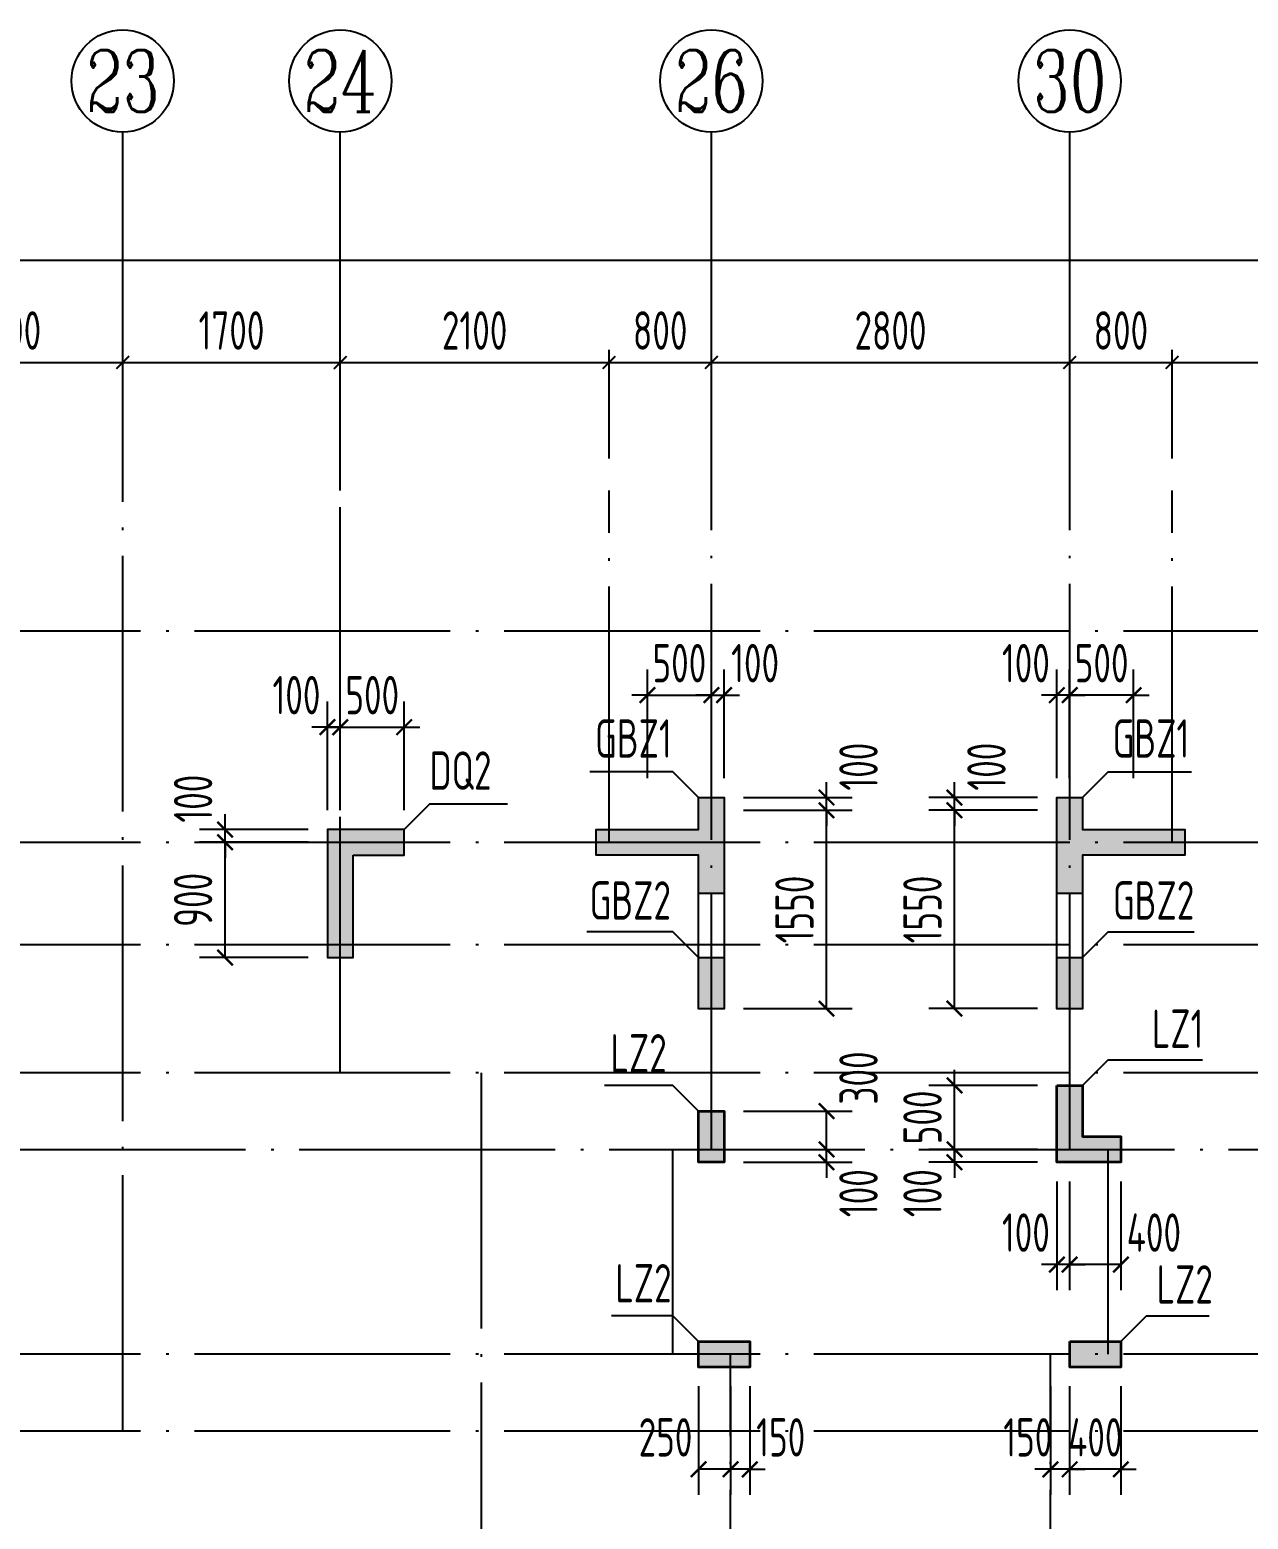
# Model space of a CAD drawing. Extents: x -461650 to 361314, y 245336 to 769729.
# Drawn here: x -93796 to -84275, y 439188 to 450827 of the extents above; entities that cross this region are included whole.
import ezdxf
from ezdxf.enums import TextEntityAlignment as Align

# ---------------------------------------------------------------- set-up
doc = ezdxf.new("R2010")
doc.units = 0
doc.header["$LTSCALE"] = 1000
doc.linetypes.add('DOTE', pattern=[2.42, 2, -0.2, 0.02, -0.2])
doc.layers.get('0').update_dxf_attribs({"linetype": 'CONTINUOUS'})
doc.layers.get('DEFPOINTS').update_dxf_attribs({"linetype": 'CONTINUOUS'})
for name, color, linetype in [('A-AXIS', 1, 'CONTINUOUS'), ('A-DOTE', 10, 'DOTE'), ('AXIS_NUM', 7, 'CONTINUOUS'), ('S-Q墙实线', 6, 'CONTINUOUS'), ('S-Q墙标注', 3, 'CONTINUOUS'), ('S-X详图填充', 252, 'CONTINUOUS'), ('S-X详图实线', 4, 'CONTINUOUS'), ('S-Y一般标注', 3, 'CONTINUOUS'), ('S-Z柱实线', 6, 'CONTINUOUS'), ('S-Z柱编号', 6, 'CONTINUOUS')]:
    doc.layers.add(name, color=color, linetype=linetype)
doc.styles.add('TSSD_Axis', font='complex.shx', dxfattribs={"width": 0.7, "bigfont": 'hztxt.shx'})
doc.styles.add('TSSD_DIMENSION', font='Tssdeng.shx', dxfattribs={"width": 0.7, "bigfont": 'tssdchn.shx'})
doc.styles.add('TSSD_REIN', font='tssdeng.shx', dxfattribs={"width": 0.7, "height": 300, "bigfont": 'tssdchn.shx'})
doc.styles.add('结构文字', font='zstxt.shx', dxfattribs={"width": 0.7, "bigfont": 'zshz.shx'})
doc.dimstyles.new('STRUCK', dxfattribs={"dimtxt": 400, "dimasz": 121, "dimexe": 200, "dimexo": 150, "dimgap": 115, "dimtad": 1, "dimdec": 0, "dimdsep": 46, "dimtxsty": '结构文字', "dimblk": 'ARCHTICK', "dimcen": 400, "dimclrd": 3, "dimclre": 3, "dimclrt": 7, "dimadec": 0, "dimazin": 0, "dimtfac": 1, "dimtdec": 0, "dimtix": 1, "dimtmove": 2, "dimatfit": 3, "dimldrblk": '_DIMX', "dimfxl": 0, "dimtolj": 1, "dimtzin": 0, "dimarcsym": 0})
doc.dimstyles.new('TSSD_100_100', dxfattribs={"dimtxt": 300, "dimasz": 100, "dimexe": 100, "dimexo": 250, "dimgap": 100, "dimtad": 1, "dimdec": 0, "dimzin": 0, "dimdsep": 46, "dimtxsty": 'TSSD_DIMENSION', "dimblk": 'ARCHTICK', "dimcen": 0, "dimdle": 100, "dimclrt": 7, "dimadec": 0, "dimazin": 0, "dimtfac": 1, "dimtdec": 0, "dimtix": 1, "dimtmove": 2, "dimatfit": 3, "dimldrblk": 'ARCHTICK', "dimfxl": 0, "dimtolj": 1, "dimtzin": 0, "dimarcsym": 0})

# ---------------------------------------------------------------- blocks, each defined once
blk = doc.blocks.new('ts_axno')
at = {"color": 0, "linetype": 'ByBlock', "lineweight": -2}
blk.add_circle((0, 0), 0.5, dxfattribs=at)
at = {"color": 0, "linetype": 'ByBlock', "lineweight": -2, "style": 'TSSD_Axis', "width": 0.7}
blk.add_attdef('A', text='', height=0.6, dxfattribs=at).set_placement((0, 0), align=Align.MIDDLE_CENTER)
blk = doc.blocks.new('_ArchTick')
at = {"color": 0, "linetype": 'ByBlock', "const_width": 0.15}
blk.add_lwpolyline([(-0.5, -0.5), (0.5, 0.5)], dxfattribs=at)
blk = doc.blocks.new('*D302')
at = {"layer": 'DEFPOINTS', "color": 0}
for p in [(36100, 19250), (34300, 18250), (36100, 18250)]:
    blk.add_point(p, dxfattribs=at)
at = {"layer": 'S-Y一般标注', "color": 0, "lineweight": -2}
for p, q in [((34300, 18500), (34300, 19350)), ((36100, 18500), (36100, 19350)), ((34200, 19250), (36200, 19250))]:
    blk.add_line(p, q, dxfattribs=at)
at = {"layer": 'S-Y一般标注', "color": 0, "lineweight": -2, "xscale": 100, "yscale": 100, "zscale": 100, "rotation": 180}
blk.add_blockref('_ArchTick', (34300, 19250), dxfattribs=at)
at = {"layer": 'S-Y一般标注', "color": 0, "lineweight": -2, "xscale": 100, "yscale": 100, "zscale": 100}
blk.add_blockref('_ArchTick', (36100, 19250), dxfattribs=at)
at = {"layer": 'S-Y一般标注', "color": 7, "insert": (35200, 19500), "char_height": 300, "attachment_point": 5, "style": 'TSSD_DIMENSION'}
blk.add_mtext('\\A1;1800', dxfattribs=at)
blk = doc.blocks.new('*D303')
at = {"layer": 'DEFPOINTS', "color": 0}
for p in [(37800, 19250), (36100, 18250), (37800, 18250)]:
    blk.add_point(p, dxfattribs=at)
at = {"layer": 'S-Y一般标注', "color": 0, "lineweight": -2}
for p, q in [((36100, 18500), (36100, 19350)), ((37800, 18500), (37800, 19350)), ((36000, 19250), (37900, 19250))]:
    blk.add_line(p, q, dxfattribs=at)
at = {"layer": 'S-Y一般标注', "color": 0, "lineweight": -2, "xscale": 100, "yscale": 100, "zscale": 100, "rotation": 180}
blk.add_blockref('_ArchTick', (36100, 19250), dxfattribs=at)
at = {"layer": 'S-Y一般标注', "color": 0, "lineweight": -2, "xscale": 100, "yscale": 100, "zscale": 100}
blk.add_blockref('_ArchTick', (37800, 19250), dxfattribs=at)
at = {"layer": 'S-Y一般标注', "color": 7, "insert": (36950, 19500), "char_height": 300, "attachment_point": 5, "style": 'TSSD_DIMENSION'}
blk.add_mtext('\\A1;1700', dxfattribs=at)
blk = doc.blocks.new('*D304')
at = {"layer": 'DEFPOINTS', "color": 0}
for p in [(40700, 19250), (39900, 18250), (40700, 18250)]:
    blk.add_point(p, dxfattribs=at)
at = {"layer": 'S-Y一般标注', "color": 0, "lineweight": -2}
for p, q in [((39900, 18500), (39900, 19350)), ((40700, 18500), (40700, 19350)), ((39800, 19250), (40800, 19250))]:
    blk.add_line(p, q, dxfattribs=at)
at = {"layer": 'S-Y一般标注', "color": 0, "lineweight": -2, "xscale": 100, "yscale": 100, "zscale": 100, "rotation": 180}
blk.add_blockref('_ArchTick', (39900, 19250), dxfattribs=at)
at = {"layer": 'S-Y一般标注', "color": 0, "lineweight": -2, "xscale": 100, "yscale": 100, "zscale": 100}
blk.add_blockref('_ArchTick', (40700, 19250), dxfattribs=at)
at = {"layer": 'S-Y一般标注', "color": 7, "insert": (40300, 19500), "char_height": 300, "attachment_point": 5, "style": 'TSSD_DIMENSION'}
blk.add_mtext('\\A1;800', dxfattribs=at)
blk = doc.blocks.new('*D305')
at = {"layer": 'DEFPOINTS', "color": 0}
for p in [(43500, 19250), (40700, 18250), (43500, 18250)]:
    blk.add_point(p, dxfattribs=at)
at = {"layer": 'S-Y一般标注', "color": 0, "lineweight": -2}
for p, q in [((40700, 18500), (40700, 19350)), ((43500, 18500), (43500, 19350)), ((40600, 19250), (43600, 19250))]:
    blk.add_line(p, q, dxfattribs=at)
at = {"layer": 'S-Y一般标注', "color": 0, "lineweight": -2, "xscale": 100, "yscale": 100, "zscale": 100, "rotation": 180}
blk.add_blockref('_ArchTick', (40700, 19250), dxfattribs=at)
at = {"layer": 'S-Y一般标注', "color": 0, "lineweight": -2, "xscale": 100, "yscale": 100, "zscale": 100}
blk.add_blockref('_ArchTick', (43500, 19250), dxfattribs=at)
at = {"layer": 'S-Y一般标注', "color": 7, "insert": (42100, 19500), "char_height": 300, "attachment_point": 5, "style": 'TSSD_DIMENSION'}
blk.add_mtext('\\A1;2800', dxfattribs=at)
blk = doc.blocks.new('*D306')
at = {"layer": 'DEFPOINTS', "color": 0}
for p in [(46400, 19250), (44300, 18250), (46400, 18250)]:
    blk.add_point(p, dxfattribs=at)
at = {"layer": 'S-Y一般标注', "color": 0, "lineweight": -2}
for p, q in [((44300, 18500), (44300, 19350)), ((46400, 18500), (46400, 19350)), ((44200, 19250), (46500, 19250))]:
    blk.add_line(p, q, dxfattribs=at)
at = {"layer": 'S-Y一般标注', "color": 0, "lineweight": -2, "xscale": 100, "yscale": 100, "zscale": 100, "rotation": 180}
blk.add_blockref('_ArchTick', (44300, 19250), dxfattribs=at)
at = {"layer": 'S-Y一般标注', "color": 0, "lineweight": -2, "xscale": 100, "yscale": 100, "zscale": 100}
blk.add_blockref('_ArchTick', (46400, 19250), dxfattribs=at)
at = {"layer": 'S-Y一般标注', "color": 7, "insert": (45742, 19500), "char_height": 300, "attachment_point": 5, "style": 'TSSD_DIMENSION'}
blk.add_mtext('\\A1;2100', dxfattribs=at)
blk = doc.blocks.new('*D311')
at = {"layer": 'DEFPOINTS', "color": 0}
for p in [(54600, 20050), (4600, 18250), (54600, 18250)]:
    blk.add_point(p, dxfattribs=at)
at = {"layer": 'S-Y一般标注', "color": 0, "lineweight": -2}
for p, q in [((4600, 18500), (4600, 20150)), ((54600, 18500), (54600, 20150)), ((4500, 20050), (54700, 20050))]:
    blk.add_line(p, q, dxfattribs=at)
at = {"layer": 'S-Y一般标注', "color": 0, "lineweight": -2, "xscale": 100, "yscale": 100, "zscale": 100, "rotation": 180}
blk.add_blockref('_ArchTick', (4600, 20050), dxfattribs=at)
at = {"layer": 'S-Y一般标注', "color": 0, "lineweight": -2, "xscale": 100, "yscale": 100, "zscale": 100}
blk.add_blockref('_ArchTick', (54600, 20050), dxfattribs=at)
at = {"layer": 'S-Y一般标注', "color": 7, "insert": (29600, 20300), "char_height": 300, "attachment_point": 5, "style": 'TSSD_DIMENSION'}
blk.add_mtext('\\A1;50000', dxfattribs=at)
blk = doc.blocks.new('*D324')
at = {"layer": 'DEFPOINTS', "color": 0}
for p in [(39900, 19250), (37800, 18250), (39900, 18250)]:
    blk.add_point(p, dxfattribs=at)
at = {"layer": 'S-Y一般标注', "color": 0, "lineweight": -2}
for p, q in [((37800, 18500), (37800, 19350)), ((39900, 18500), (39900, 19350)), ((37700, 19250), (40000, 19250))]:
    blk.add_line(p, q, dxfattribs=at)
at = {"layer": 'S-Y一般标注', "color": 0, "lineweight": -2, "xscale": 100, "yscale": 100, "zscale": 100, "rotation": 180}
blk.add_blockref('_ArchTick', (37800, 19250), dxfattribs=at)
at = {"layer": 'S-Y一般标注', "color": 0, "lineweight": -2, "xscale": 100, "yscale": 100, "zscale": 100}
blk.add_blockref('_ArchTick', (39900, 19250), dxfattribs=at)
at = {"layer": 'S-Y一般标注', "color": 7, "insert": (38850, 19500), "char_height": 300, "attachment_point": 5, "style": 'TSSD_DIMENSION'}
blk.add_mtext('\\A1;2100', dxfattribs=at)
blk = doc.blocks.new('*D325')
at = {"layer": 'DEFPOINTS', "color": 0}
for p in [(44300, 19250), (43500, 18250), (44300, 18250)]:
    blk.add_point(p, dxfattribs=at)
at = {"layer": 'S-Y一般标注', "color": 0, "lineweight": -2}
for p, q in [((43500, 18500), (43500, 19350)), ((44300, 18500), (44300, 19350)), ((43400, 19250), (44400, 19250))]:
    blk.add_line(p, q, dxfattribs=at)
at = {"layer": 'S-Y一般标注', "color": 0, "lineweight": -2, "xscale": 100, "yscale": 100, "zscale": 100, "rotation": 180}
blk.add_blockref('_ArchTick', (43500, 19250), dxfattribs=at)
at = {"layer": 'S-Y一般标注', "color": 0, "lineweight": -2, "xscale": 100, "yscale": 100, "zscale": 100}
blk.add_blockref('_ArchTick', (44300, 19250), dxfattribs=at)
at = {"layer": 'S-Y一般标注', "color": 7, "insert": (43900, 19500), "char_height": 300, "attachment_point": 5, "style": 'TSSD_DIMENSION'}
blk.add_mtext('\\A1;800', dxfattribs=at)
blk = doc.blocks.new('*D3101')
at = {"layer": 'DEFPOINTS', "color": 0}
for p in [(-86570, 442078), (-85770, 442078), (-85770, 441978)]:
    blk.add_point(p, dxfattribs=at)
at = {"layer": 'S-Q墙标注', "color": 3, "lineweight": -2}
for p, q in [((-86570, 442078), (-86570, 442199)), ((-85920, 442078), (-86770, 442078)), ((-86570, 441978), (-86570, 442078)), ((-85920, 441978), (-86770, 441978)), ((-86570, 441978), (-86570, 441857))]:
    blk.add_line(p, q, dxfattribs=at)
at = {"layer": 'S-Q墙标注', "color": 3, "lineweight": -2, "xscale": 121, "yscale": 121, "zscale": 121}
for p, rotation in [((-86570, 442078), 270), ((-86570, 441978), 90)]:
    blk.add_blockref('_ArchTick', p, dxfattribs=dict(at, rotation=rotation))
at = {"layer": 'S-Q墙标注', "color": 7, "insert": (-86820, 441736), "char_height": 300, "attachment_point": 5, "rotation": 90, "style": 'TSSD_REIN'}
blk.add_mtext('\\A1;100', dxfattribs=at)
blk = doc.blocks.new('_DIMX')
blk.add_line((-150, 0), (150, 0))
at = {"const_width": 50}
blk.add_lwpolyline([(-70, -70), (70, 70)], dxfattribs=at)
blk = doc.blocks.new('*D3102')
at = {"layer": 'DEFPOINTS', "color": 0}
for p in [(-86570, 442578), (-85770, 442578), (-85770, 442078)]:
    blk.add_point(p, dxfattribs=at)
at = {"layer": 'S-Q墙标注', "color": 3, "lineweight": -2}
for p, q in [((-86570, 442578), (-86570, 442699)), ((-85920, 442578), (-86770, 442578)), ((-86570, 442078), (-86570, 442578)), ((-85920, 442078), (-86770, 442078)), ((-86570, 442078), (-86570, 441957))]:
    blk.add_line(p, q, dxfattribs=at)
at = {"layer": 'S-Q墙标注', "color": 3, "lineweight": -2, "xscale": 121, "yscale": 121, "zscale": 121}
for p, rotation in [((-86570, 442578), 270), ((-86570, 442078), 90)]:
    blk.add_blockref('_ArchTick', p, dxfattribs=dict(at, rotation=rotation))
at = {"layer": 'S-Q墙标注', "color": 7, "insert": (-86820, 442328), "char_height": 300, "attachment_point": 5, "rotation": 90, "style": 'TSSD_REIN'}
blk.add_mtext('\\A1;500', dxfattribs=at)
blk = doc.blocks.new('*D3103')
at = {"layer": 'DEFPOINTS', "color": 0}
for p in [(-85670, 441978), (-85270, 441978), (-85670, 441178)]:
    blk.add_point(p, dxfattribs=at)
at = {"layer": 'S-Q墙标注', "color": 3, "lineweight": -2}
for p, q in [((-85670, 441828), (-85670, 440978)), ((-85270, 441828), (-85270, 440978)), ((-85270, 441178), (-85670, 441178))]:
    blk.add_line(p, q, dxfattribs=at)
at = {"layer": 'S-Q墙标注', "color": 3, "lineweight": -2, "xscale": 121, "yscale": 121, "zscale": 121, "rotation": 180}
blk.add_blockref('_ArchTick', (-85670, 441178), dxfattribs=at)
at = {"layer": 'S-Q墙标注', "color": 3, "lineweight": -2, "xscale": 121, "yscale": 121, "zscale": 121}
blk.add_blockref('_ArchTick', (-85270, 441178), dxfattribs=at)
at = {"layer": 'S-Q墙标注', "color": 7, "insert": (-85012, 441428), "char_height": 300, "attachment_point": 5, "style": 'TSSD_REIN'}
blk.add_mtext('\\A1;400', dxfattribs=at)
blk = doc.blocks.new('*D3104')
at = {"layer": 'DEFPOINTS', "color": 0}
for p in [(-85770, 441978), (-85670, 441978), (-85770, 441178)]:
    blk.add_point(p, dxfattribs=at)
at = {"layer": 'S-Q墙标注', "color": 3, "lineweight": -2}
for p, q in [((-85770, 441828), (-85770, 440978)), ((-85670, 441828), (-85670, 440978)), ((-85770, 441178), (-85891, 441178)), ((-85670, 441178), (-85770, 441178)), ((-85670, 441178), (-85549, 441178))]:
    blk.add_line(p, q, dxfattribs=at)
at = {"layer": 'S-Q墙标注', "color": 3, "lineweight": -2, "xscale": 121, "yscale": 121, "zscale": 121}
blk.add_blockref('_ArchTick', (-85770, 441178), dxfattribs=at)
at = {"layer": 'S-Q墙标注', "color": 3, "lineweight": -2, "xscale": 121, "yscale": 121, "zscale": 121, "rotation": 180}
blk.add_blockref('_ArchTick', (-85670, 441178), dxfattribs=at)
at = {"layer": 'S-Q墙标注', "color": 7, "insert": (-86012, 441428), "char_height": 300, "attachment_point": 5, "style": 'TSSD_REIN'}
blk.add_mtext('\\A1;100', dxfattribs=at)
blk = doc.blocks.new('*D3105')
at = {"layer": 'DEFPOINTS', "color": 0}
for p in [(-86570, 444728), (-85770, 444728), (-85770, 443178)]:
    blk.add_point(p, dxfattribs=at)
at = {"layer": 'S-Q墙标注', "color": 3, "lineweight": -2}
for p, q in [((-85920, 444728), (-86770, 444728)), ((-86570, 443178), (-86570, 444728)), ((-85920, 443178), (-86770, 443178))]:
    blk.add_line(p, q, dxfattribs=at)
at = {"layer": 'S-Q墙标注', "color": 3, "lineweight": -2, "xscale": 121, "yscale": 121, "zscale": 121}
for p, rotation in [((-86570, 444728), 90), ((-86570, 443178), 270)]:
    blk.add_blockref('_ArchTick', p, dxfattribs=dict(at, rotation=rotation))
at = {"layer": 'S-Q墙标注', "color": 7, "insert": (-86820, 443953), "char_height": 300, "attachment_point": 5, "rotation": 90, "style": 'TSSD_REIN'}
blk.add_mtext('\\A1;1550', dxfattribs=at)
blk = doc.blocks.new('*D3106')
at = {"layer": 'DEFPOINTS', "color": 0}
for p in [(-86570, 444828), (-85770, 444828), (-85770, 444728)]:
    blk.add_point(p, dxfattribs=at)
at = {"layer": 'S-Q墙标注', "color": 3, "lineweight": -2}
for p, q in [((-86570, 444828), (-86570, 444949)), ((-85920, 444828), (-86770, 444828)), ((-86570, 444728), (-86570, 444828)), ((-85920, 444728), (-86770, 444728)), ((-86570, 444728), (-86570, 444607))]:
    blk.add_line(p, q, dxfattribs=at)
at = {"layer": 'S-Q墙标注', "color": 3, "lineweight": -2, "xscale": 121, "yscale": 121, "zscale": 121}
for p, rotation in [((-86570, 444828), 270), ((-86570, 444728), 90)]:
    blk.add_blockref('_ArchTick', p, dxfattribs=dict(at, rotation=rotation))
at = {"layer": 'S-Q墙标注', "color": 7, "insert": (-86320, 445069), "char_height": 300, "attachment_point": 5, "rotation": 90, "style": 'TSSD_REIN'}
blk.add_mtext('\\A1;100', dxfattribs=at)
blk = doc.blocks.new('*D3107')
at = {"layer": 'DEFPOINTS', "color": 0}
for p in [(-85670, 445628), (-85670, 444828), (-85170, 444828)]:
    blk.add_point(p, dxfattribs=at)
at = {"layer": 'S-Q墙标注', "color": 3, "lineweight": -2}
for p, q in [((-85670, 444978), (-85670, 445828)), ((-85170, 444978), (-85170, 445828)), ((-85670, 445628), (-85791, 445628)), ((-85170, 445628), (-85670, 445628)), ((-85170, 445628), (-85049, 445628))]:
    blk.add_line(p, q, dxfattribs=at)
at = {"layer": 'S-Q墙标注', "color": 3, "lineweight": -2, "xscale": 121, "yscale": 121, "zscale": 121}
blk.add_blockref('_ArchTick', (-85670, 445628), dxfattribs=at)
at = {"layer": 'S-Q墙标注', "color": 3, "lineweight": -2, "xscale": 121, "yscale": 121, "zscale": 121, "rotation": 180}
blk.add_blockref('_ArchTick', (-85170, 445628), dxfattribs=at)
at = {"layer": 'S-Q墙标注', "color": 7, "insert": (-85420, 445878), "char_height": 300, "attachment_point": 5, "style": 'TSSD_REIN'}
blk.add_mtext('\\A1;500', dxfattribs=at)
blk = doc.blocks.new('*D3108')
at = {"layer": 'DEFPOINTS', "color": 0}
for p in [(-85770, 445628), (-85770, 444828), (-85670, 444828)]:
    blk.add_point(p, dxfattribs=at)
at = {"layer": 'S-Q墙标注', "color": 3, "lineweight": -2}
for p, q in [((-85770, 444978), (-85770, 445828)), ((-85670, 444978), (-85670, 445828)), ((-85770, 445628), (-85891, 445628)), ((-85670, 445628), (-85770, 445628)), ((-85670, 445628), (-85549, 445628))]:
    blk.add_line(p, q, dxfattribs=at)
at = {"layer": 'S-Q墙标注', "color": 3, "lineweight": -2, "xscale": 121, "yscale": 121, "zscale": 121}
blk.add_blockref('_ArchTick', (-85770, 445628), dxfattribs=at)
at = {"layer": 'S-Q墙标注', "color": 3, "lineweight": -2, "xscale": 121, "yscale": 121, "zscale": 121, "rotation": 180}
blk.add_blockref('_ArchTick', (-85670, 445628), dxfattribs=at)
at = {"layer": 'S-Q墙标注', "color": 7, "insert": (-86012, 445878), "char_height": 300, "attachment_point": 5, "style": 'TSSD_REIN'}
blk.add_mtext('\\A1;100', dxfattribs=at)
blk = doc.blocks.new('*D3114')
at = {"layer": 'DEFPOINTS', "color": 0}
for p in [(-88370, 442078), (-87570, 442078), (-88370, 441978)]:
    blk.add_point(p, dxfattribs=at)
at = {"layer": 'S-Q墙标注', "color": 3, "lineweight": -2}
for p, q in [((-87570, 442078), (-87570, 442199)), ((-88220, 442078), (-87370, 442078)), ((-87570, 441978), (-87570, 442078)), ((-88220, 441978), (-87370, 441978)), ((-87570, 441978), (-87570, 441857))]:
    blk.add_line(p, q, dxfattribs=at)
at = {"layer": 'S-Q墙标注', "color": 3, "lineweight": -2, "xscale": 121, "yscale": 121, "zscale": 121}
for p, rotation in [((-87570, 442078), 270), ((-87570, 441978), 90)]:
    blk.add_blockref('_ArchTick', p, dxfattribs=dict(at, rotation=rotation))
at = {"layer": 'S-Q墙标注', "color": 7, "insert": (-87320, 441736), "char_height": 300, "attachment_point": 5, "rotation": 90, "style": 'TSSD_REIN'}
blk.add_mtext('\\A1;100', dxfattribs=at)
blk = doc.blocks.new('*D3115')
at = {"layer": 'DEFPOINTS', "color": 0}
for p in [(-88370, 442378), (-87570, 442378), (-88370, 442078)]:
    blk.add_point(p, dxfattribs=at)
at = {"layer": 'S-Q墙标注', "color": 3, "lineweight": -2}
for p, q in [((-88220, 442378), (-87370, 442378)), ((-87570, 442078), (-87570, 442378)), ((-88220, 442078), (-87370, 442078))]:
    blk.add_line(p, q, dxfattribs=at)
at = {"layer": 'S-Q墙标注', "color": 3, "lineweight": -2, "xscale": 121, "yscale": 121, "zscale": 121}
for p, rotation in [((-87570, 442378), 90), ((-87570, 442078), 270)]:
    blk.add_blockref('_ArchTick', p, dxfattribs=dict(at, rotation=rotation))
at = {"layer": 'S-Q墙标注', "color": 7, "insert": (-87320, 442636), "char_height": 300, "attachment_point": 5, "rotation": 90, "style": 'TSSD_REIN'}
blk.add_mtext('\\A1;300', dxfattribs=at)
blk = doc.blocks.new('*D3116')
at = {"layer": 'DEFPOINTS', "color": 0}
for p in [(-88370, 444728), (-87570, 444728), (-88370, 443178)]:
    blk.add_point(p, dxfattribs=at)
at = {"layer": 'S-Q墙标注', "color": 3, "lineweight": -2}
for p, q in [((-88220, 444728), (-87370, 444728)), ((-87570, 443178), (-87570, 444728)), ((-88220, 443178), (-87370, 443178))]:
    blk.add_line(p, q, dxfattribs=at)
at = {"layer": 'S-Q墙标注', "color": 3, "lineweight": -2, "xscale": 121, "yscale": 121, "zscale": 121}
for p, rotation in [((-87570, 444728), 90), ((-87570, 443178), 270)]:
    blk.add_blockref('_ArchTick', p, dxfattribs=dict(at, rotation=rotation))
at = {"layer": 'S-Q墙标注', "color": 7, "insert": (-87820, 443953), "char_height": 300, "attachment_point": 5, "rotation": 90, "style": 'TSSD_REIN'}
blk.add_mtext('\\A1;1550', dxfattribs=at)
blk = doc.blocks.new('*D3117')
at = {"layer": 'DEFPOINTS', "color": 0}
for p in [(-88370, 444828), (-87570, 444828), (-88370, 444728)]:
    blk.add_point(p, dxfattribs=at)
at = {"layer": 'S-Q墙标注', "color": 3, "lineweight": -2}
for p, q in [((-87570, 444828), (-87570, 444949)), ((-88220, 444828), (-87370, 444828)), ((-87570, 444728), (-87570, 444828)), ((-88220, 444728), (-87370, 444728)), ((-87570, 444728), (-87570, 444607))]:
    blk.add_line(p, q, dxfattribs=at)
at = {"layer": 'S-Q墙标注', "color": 3, "lineweight": -2, "xscale": 121, "yscale": 121, "zscale": 121}
for p, rotation in [((-87570, 444828), 270), ((-87570, 444728), 90)]:
    blk.add_blockref('_ArchTick', p, dxfattribs=dict(at, rotation=rotation))
at = {"layer": 'S-Q墙标注', "color": 7, "insert": (-87320, 445069), "char_height": 300, "attachment_point": 5, "rotation": 90, "style": 'TSSD_REIN'}
blk.add_mtext('\\A1;100', dxfattribs=at)
blk = doc.blocks.new('*D3118')
at = {"layer": 'DEFPOINTS', "color": 0}
for p in [(-88470, 445628), (-88970, 444828), (-88470, 444828)]:
    blk.add_point(p, dxfattribs=at)
at = {"layer": 'S-Q墙标注', "color": 3, "lineweight": -2}
for p, q in [((-88970, 444978), (-88970, 445828)), ((-88470, 444978), (-88470, 445828)), ((-88970, 445628), (-89091, 445628)), ((-88970, 445628), (-88470, 445628)), ((-88470, 445628), (-88349, 445628))]:
    blk.add_line(p, q, dxfattribs=at)
at = {"layer": 'S-Q墙标注', "color": 3, "lineweight": -2, "xscale": 121, "yscale": 121, "zscale": 121}
blk.add_blockref('_ArchTick', (-88970, 445628), dxfattribs=at)
at = {"layer": 'S-Q墙标注', "color": 3, "lineweight": -2, "xscale": 121, "yscale": 121, "zscale": 121, "rotation": 180}
blk.add_blockref('_ArchTick', (-88470, 445628), dxfattribs=at)
at = {"layer": 'S-Q墙标注', "color": 7, "insert": (-88720, 445878), "char_height": 300, "attachment_point": 5, "style": 'TSSD_REIN'}
blk.add_mtext('\\A1;500', dxfattribs=at)
blk = doc.blocks.new('*D3119')
at = {"layer": 'DEFPOINTS', "color": 0}
for p in [(-88370, 445628), (-88470, 444828), (-88370, 444828)]:
    blk.add_point(p, dxfattribs=at)
at = {"layer": 'S-Q墙标注', "color": 3, "lineweight": -2}
for p, q in [((-88470, 444978), (-88470, 445828)), ((-88370, 444978), (-88370, 445828)), ((-88470, 445628), (-88591, 445628)), ((-88470, 445628), (-88370, 445628)), ((-88370, 445628), (-88249, 445628))]:
    blk.add_line(p, q, dxfattribs=at)
at = {"layer": 'S-Q墙标注', "color": 3, "lineweight": -2, "xscale": 121, "yscale": 121, "zscale": 121}
blk.add_blockref('_ArchTick', (-88470, 445628), dxfattribs=at)
at = {"layer": 'S-Q墙标注', "color": 3, "lineweight": -2, "xscale": 121, "yscale": 121, "zscale": 121, "rotation": 180}
blk.add_blockref('_ArchTick', (-88370, 445628), dxfattribs=at)
at = {"layer": 'S-Q墙标注', "color": 7, "insert": (-88128, 445878), "char_height": 300, "attachment_point": 5, "style": 'TSSD_REIN'}
blk.add_mtext('\\A1;100', dxfattribs=at)
blk = doc.blocks.new('*D3122')
at = {"layer": 'DEFPOINTS', "color": 0}
for p in [(-85670, 440378), (-85270, 440378), (-85670, 439578)]:
    blk.add_point(p, dxfattribs=at)
at = {"layer": 'S-Q墙标注', "color": 3, "lineweight": -2}
for p, q in [((-85670, 440228), (-85670, 439378)), ((-85270, 440228), (-85270, 439378)), ((-85670, 439578), (-85791, 439578)), ((-85270, 439578), (-85670, 439578)), ((-85270, 439578), (-85149, 439578))]:
    blk.add_line(p, q, dxfattribs=at)
at = {"layer": 'S-Q墙标注', "color": 3, "lineweight": -2, "xscale": 121, "yscale": 121, "zscale": 121}
blk.add_blockref('_ArchTick', (-85670, 439578), dxfattribs=at)
at = {"layer": 'S-Q墙标注', "color": 3, "lineweight": -2, "xscale": 121, "yscale": 121, "zscale": 121, "rotation": 180}
blk.add_blockref('_ArchTick', (-85270, 439578), dxfattribs=at)
at = {"layer": 'S-Q墙标注', "color": 7, "insert": (-85470, 439828), "char_height": 300, "attachment_point": 5, "style": 'TSSD_REIN'}
blk.add_mtext('\\A1;400', dxfattribs=at)
blk = doc.blocks.new('*D3123')
at = {"layer": 'DEFPOINTS', "color": 0}
for p in [(-85820, 440378), (-85670, 440378), (-85820, 439578)]:
    blk.add_point(p, dxfattribs=at)
at = {"layer": 'S-Q墙标注', "color": 3, "lineweight": -2}
for p, q in [((-85820, 440228), (-85820, 439378)), ((-85670, 440228), (-85670, 439378)), ((-85820, 439578), (-85941, 439578)), ((-85670, 439578), (-85820, 439578)), ((-85670, 439578), (-85549, 439578))]:
    blk.add_line(p, q, dxfattribs=at)
at = {"layer": 'S-Q墙标注', "color": 3, "lineweight": -2, "xscale": 121, "yscale": 121, "zscale": 121}
blk.add_blockref('_ArchTick', (-85820, 439578), dxfattribs=at)
at = {"layer": 'S-Q墙标注', "color": 3, "lineweight": -2, "xscale": 121, "yscale": 121, "zscale": 121, "rotation": 180}
blk.add_blockref('_ArchTick', (-85670, 439578), dxfattribs=at)
at = {"layer": 'S-Q墙标注', "color": 7, "insert": (-85997, 439828), "char_height": 300, "attachment_point": 5, "style": 'TSSD_REIN'}
blk.add_mtext('\\A1;150', dxfattribs=at)
blk = doc.blocks.new('*D3124')
at = {"layer": 'DEFPOINTS', "color": 0}
for p in [(-88320, 440378), (-88170, 440378), (-88320, 439578)]:
    blk.add_point(p, dxfattribs=at)
at = {"layer": 'S-Q墙标注', "color": 3, "lineweight": -2}
for p, q in [((-88320, 440228), (-88320, 439378)), ((-88170, 440228), (-88170, 439378)), ((-88320, 439578), (-88441, 439578)), ((-88170, 439578), (-88320, 439578)), ((-88170, 439578), (-88049, 439578))]:
    blk.add_line(p, q, dxfattribs=at)
at = {"layer": 'S-Q墙标注', "color": 3, "lineweight": -2, "xscale": 121, "yscale": 121, "zscale": 121}
blk.add_blockref('_ArchTick', (-88320, 439578), dxfattribs=at)
at = {"layer": 'S-Q墙标注', "color": 3, "lineweight": -2, "xscale": 121, "yscale": 121, "zscale": 121, "rotation": 180}
blk.add_blockref('_ArchTick', (-88170, 439578), dxfattribs=at)
at = {"layer": 'S-Q墙标注', "color": 7, "insert": (-87928, 439828), "char_height": 300, "attachment_point": 5, "style": 'TSSD_REIN'}
blk.add_mtext('\\A1;150', dxfattribs=at)
blk = doc.blocks.new('*D3125')
at = {"layer": 'DEFPOINTS', "color": 0}
for p in [(-88570, 440378), (-88320, 440378), (-88570, 439578)]:
    blk.add_point(p, dxfattribs=at)
at = {"layer": 'S-Q墙标注', "color": 3, "lineweight": -2}
for p, q in [((-88570, 440228), (-88570, 439378)), ((-88320, 440228), (-88320, 439378)), ((-88320, 439578), (-88570, 439578))]:
    blk.add_line(p, q, dxfattribs=at)
at = {"layer": 'S-Q墙标注', "color": 3, "lineweight": -2, "xscale": 121, "yscale": 121, "zscale": 121, "rotation": 180}
blk.add_blockref('_ArchTick', (-88570, 439578), dxfattribs=at)
at = {"layer": 'S-Q墙标注', "color": 3, "lineweight": -2, "xscale": 121, "yscale": 121, "zscale": 121}
blk.add_blockref('_ArchTick', (-88320, 439578), dxfattribs=at)
at = {"layer": 'S-Q墙标注', "color": 7, "insert": (-88828, 439828), "char_height": 300, "attachment_point": 5, "style": 'TSSD_REIN'}
blk.add_mtext('\\A1;250', dxfattribs=at)
blk = doc.blocks.new('*D3138')
at = {"layer": 'DEFPOINTS', "color": 0}
for p in [(-92270, 444478), (-91470, 444478), (-91470, 443578)]:
    blk.add_point(p, dxfattribs=at)
at = {"layer": 'S-Q墙标注', "color": 3, "lineweight": -2}
for p, q in [((-91620, 444478), (-92470, 444478)), ((-92270, 443578), (-92270, 444478)), ((-91620, 443578), (-92470, 443578))]:
    blk.add_line(p, q, dxfattribs=at)
at = {"layer": 'S-Q墙标注', "color": 3, "lineweight": -2, "xscale": 121, "yscale": 121, "zscale": 121}
for p, rotation in [((-92270, 444478), 90), ((-92270, 443578), 270)]:
    blk.add_blockref('_ArchTick', p, dxfattribs=dict(at, rotation=rotation))
at = {"layer": 'S-Q墙标注', "color": 7, "insert": (-92520, 444028), "char_height": 300, "attachment_point": 5, "rotation": 90, "style": 'TSSD_REIN'}
blk.add_mtext('\\A1;900', dxfattribs=at)
blk = doc.blocks.new('*D3139')
at = {"layer": 'DEFPOINTS', "color": 0}
for p in [(-92270, 444578), (-91470, 444578), (-91470, 444478)]:
    blk.add_point(p, dxfattribs=at)
at = {"layer": 'S-Q墙标注', "color": 3, "lineweight": -2}
for p, q in [((-92270, 444578), (-92270, 444699)), ((-91620, 444578), (-92470, 444578)), ((-92270, 444478), (-92270, 444578)), ((-91620, 444478), (-92470, 444478)), ((-92270, 444478), (-92270, 444357))]:
    blk.add_line(p, q, dxfattribs=at)
at = {"layer": 'S-Q墙标注', "color": 3, "lineweight": -2, "xscale": 121, "yscale": 121, "zscale": 121}
for p, rotation in [((-92270, 444578), 270), ((-92270, 444478), 90)]:
    blk.add_blockref('_ArchTick', p, dxfattribs=dict(at, rotation=rotation))
at = {"layer": 'S-Q墙标注', "color": 7, "insert": (-92520, 444819), "char_height": 300, "attachment_point": 5, "rotation": 90, "style": 'TSSD_REIN'}
blk.add_mtext('\\A1;100', dxfattribs=at)
blk = doc.blocks.new('*D3140')
at = {"layer": 'DEFPOINTS', "color": 0}
for p in [(-91370, 445378), (-91470, 444578), (-91370, 444578)]:
    blk.add_point(p, dxfattribs=at)
at = {"layer": 'S-Q墙标注', "color": 3, "lineweight": -2}
for p, q in [((-91470, 444728), (-91470, 445578)), ((-91370, 444728), (-91370, 445578)), ((-91470, 445378), (-91591, 445378)), ((-91470, 445378), (-91370, 445378)), ((-91370, 445378), (-91249, 445378))]:
    blk.add_line(p, q, dxfattribs=at)
at = {"layer": 'S-Q墙标注', "color": 3, "lineweight": -2, "xscale": 121, "yscale": 121, "zscale": 121}
blk.add_blockref('_ArchTick', (-91470, 445378), dxfattribs=at)
at = {"layer": 'S-Q墙标注', "color": 3, "lineweight": -2, "xscale": 121, "yscale": 121, "zscale": 121, "rotation": 180}
blk.add_blockref('_ArchTick', (-91370, 445378), dxfattribs=at)
at = {"layer": 'S-Q墙标注', "color": 7, "insert": (-91712, 445628), "char_height": 300, "attachment_point": 5, "style": 'TSSD_REIN'}
blk.add_mtext('\\A1;100', dxfattribs=at)
blk = doc.blocks.new('*D3141')
at = {"layer": 'DEFPOINTS', "color": 0}
for p in [(-90870, 445378), (-91370, 444578), (-90870, 444578)]:
    blk.add_point(p, dxfattribs=at)
at = {"layer": 'S-Q墙标注', "color": 3, "lineweight": -2}
for p, q in [((-91370, 444728), (-91370, 445578)), ((-90870, 444728), (-90870, 445578)), ((-91370, 445378), (-91491, 445378)), ((-91370, 445378), (-90870, 445378)), ((-90870, 445378), (-90749, 445378))]:
    blk.add_line(p, q, dxfattribs=at)
at = {"layer": 'S-Q墙标注', "color": 3, "lineweight": -2, "xscale": 121, "yscale": 121, "zscale": 121}
blk.add_blockref('_ArchTick', (-91370, 445378), dxfattribs=at)
at = {"layer": 'S-Q墙标注', "color": 3, "lineweight": -2, "xscale": 121, "yscale": 121, "zscale": 121, "rotation": 180}
blk.add_blockref('_ArchTick', (-90870, 445378), dxfattribs=at)
at = {"layer": 'S-Q墙标注', "color": 7, "insert": (-91120, 445628), "char_height": 300, "attachment_point": 5, "style": 'TSSD_REIN'}
blk.add_mtext('\\A1;500', dxfattribs=at)
blk = doc.blocks.new('20210726.16395156')
at = {"layer": 'A-AXIS'}
for p, q in [((36100, 18249.9), (36100, 21049.9)), ((37800, 18249.9), (37800, 21049.9)), ((40700, 18249.9), (40700, 21049.9)), ((43500, 18249.9), (43500, 21049.9))]:
    blk.add_line(p, q, dxfattribs=at)
at = {"layer": 'A-DOTE'}
for p, q in [((36100, 10900), (36100, 18249.9)), ((37800, 13700), (37800, 18249.9)), ((39900, 15500), (39900, 18249.9)), ((40700, 13100.3), (40700, 18249.9)), ((43500, 13100.3), (43500, 18249.9)), ((44300, 15500), (44300, 18249.9)), ((55600, 17150), (3600, 17150)), ((55600, 15500), (3600, 15500)), ((55600, 14700), (3600, 14700)), ((55600, 13700), (3600, 13700)), ((38900.2, 13700), (38900, 3600)), ((3600, 13100.3), (55600, 13100.3)), ((40400, 11500), (40400, 13100)), ((43800, 11500), (43800, 13100)), ((55600, 11500), (3600, 11500)), ((40850, 3600), (40850, 11500)), ((43350, 3600), (43350, 11500)), ((55600, 10900), (3600, 10900))]:
    blk.add_line(p, q, dxfattribs=at)
at = {"layer": 'A-AXIS'}
ref = blk.add_blockref('ts_axno', (36100, 21449.9), dxfattribs=dict(at, xscale=800, yscale=800, zscale=800))
ref.add_attrib('15', '23', dxfattribs={"layer": 'AXIS_NUM', "height": 480, "style": 'TSSD_Axis', "width": 0.7}).set_placement((36100, 21449.9), align=Align.MIDDLE_CENTER)
ref = blk.add_blockref('ts_axno', (37800, 21449.9), dxfattribs=dict(at, xscale=800, yscale=800, zscale=800))
ref.add_attrib('16', '24', dxfattribs={"layer": 'AXIS_NUM', "height": 480, "style": 'TSSD_Axis', "width": 0.7}).set_placement((37800, 21449.9), align=Align.MIDDLE_CENTER)
ref = blk.add_blockref('ts_axno', (40700, 21449.9), dxfattribs=dict(at, xscale=800, yscale=800, zscale=800))
ref.add_attrib('17', '26', dxfattribs={"layer": 'AXIS_NUM', "height": 480, "style": 'TSSD_Axis', "width": 0.7}).set_placement((40700, 21449.9), align=Align.MIDDLE_CENTER)
ref = blk.add_blockref('ts_axno', (43500, 21449.9), dxfattribs=dict(at, xscale=800, yscale=800, zscale=800))
ref.add_attrib('18', '30', dxfattribs={"layer": 'AXIS_NUM', "height": 480, "style": 'TSSD_Axis', "width": 0.7}).set_placement((43500, 21449.9), align=Align.MIDDLE_CENTER)
at = {"layer": 'S-Y一般标注'}
for base, p1, p2, picture, middle in [((54600, 20049.9), (4600, 18249.9), (54600, 18249.9), '*D311', (29600, 20299.9)), ((36100, 19249.9), (34300, 18249.9), (36100, 18249.9), '*D302', (35200, 19499.9)), ((37800, 19249.9), (36100, 18249.9), (37800, 18249.9), '*D303', (36950, 19499.9)), ((39900, 19249.9), (37800, 18249.9), (39900, 18249.9), '*D324', (38850, 19499.9)), ((40700, 19249.9), (39900, 18249.9), (40700, 18249.9), '*D304', (40300, 19499.9)), ((43500, 19249.9), (40700, 18249.9), (43500, 18249.9), '*D305', (42100, 19499.9)), ((44300, 19249.9), (43500, 18249.9), (44300, 18249.9), '*D325', (43900, 19499.9))]:
    dim = blk.add_linear_dim(base=base, p1=p1, p2=p2, dimstyle='TSSD_100_100', dxfattribs=at)
    dim.commit()
    dim.dimension.update_dxf_attribs({"geometry": picture, "text_midpoint": middle})
dim = blk.add_linear_dim(base=(46400, 19249.9), p1=(44300, 18249.9), p2=(46400, 18249.9), dimstyle='TSSD_100_100', dxfattribs=at)
dim.commit()
dim.dimension.update_dxf_attribs({"geometry": '*D306', "text_midpoint": (45741.9, 19499.9), "dimtype": 160})

msp = doc.modelspace()

# ---------------------------------------------------------------- hatches: boundary and pattern name
at = {"layer": 'S-X详图填充'}
h = msp.add_hatch(color=256, dxfattribs=at)
h.dxf.hatch_style = 1
h.paths.add_polyline_path([(-88369.71, 444077.54), (-88569.71, 444077.54), (-88569.71, 444377.54), (-89369.34, 444377.54), (-89369.34, 444577.54), (-88569.71, 444577.54), (-88569.71, 444827.54), (-88369.71, 444827.54)])
h = msp.add_hatch(color=256, dxfattribs=at)
h.dxf.hatch_style = 1
h.paths.add_polyline_path([(-85569.71, 444077.54), (-85769.71, 444077.54), (-85769.71, 444827.54), (-85569.71, 444827.54), (-85569.71, 444577.54), (-84769.51, 444577.54), (-84769.51, 444377.54), (-85569.71, 444377.54)])
h = msp.add_hatch(color=256, dxfattribs=at)
h.dxf.hatch_style = 1
h.paths.add_polyline_path([(-91269.71, 444377.54), (-90869.79, 444377.54), (-90869.79, 444577.54), (-91469.71, 444577.54), (-91469.71, 443577.54), (-91269.71, 443577.54)])
h = msp.add_hatch(color=256, dxfattribs=at)
h.dxf.hatch_style = 1
h.paths.add_polyline_path([(-88569.71, 443577.54), (-88369.71, 443577.54), (-88369.71, 443177.54), (-88569.71, 443177.54)])
h = msp.add_hatch(color=256, dxfattribs=at)
h.dxf.hatch_style = 1
h.paths.add_polyline_path([(-85769.71, 443577.54), (-85569.71, 443577.54), (-85569.71, 443177.54), (-85769.71, 443177.54)])
h = msp.add_hatch(color=256, dxfattribs=at)
h.dxf.hatch_style = 1
h.paths.add_polyline_path([(-85769.71, 442577.81), (-85569.71, 442577.81), (-85569.7, 442177.81), (-85269.7, 442177.81), (-85269.7, 441977.81), (-85769.7, 441977.81)])
h = msp.add_hatch(color=256, dxfattribs=at)
h.dxf.hatch_style = 1
h.paths.add_polyline_path([(-88569.71, 442377.81), (-88369.71, 442377.81), (-88369.71, 441977.81), (-88569.71, 441977.81)])
h = msp.add_hatch(color=256, dxfattribs=at)
h.dxf.hatch_style = 1
h.paths.add_polyline_path([(-88569.71, 440577.54), (-88169.71, 440577.54), (-88169.71, 440377.54), (-88569.71, 440377.54)])
h = msp.add_hatch(color=256, dxfattribs=at)
h.dxf.hatch_style = 1
h.paths.add_polyline_path([(-85669.64, 440577.54), (-85269.64, 440577.54), (-85269.64, 440377.54), (-85669.64, 440377.54)])

# ---------------------------------------------------------------- linework, layer by layer
at = {"layer": 'S-Q墙实线'}
for points in [[(-88369.71, 444477.54), (-88369.71, 443177.54), (-88569.71, 443177.54), (-88569.71, 444377.54), (-89369.34, 444377.54), (-89369.34, 444577.54), (-88569.71, 444577.54), (-88569.71, 444827.54), (-88369.71, 444827.54)], [(-91269.71, 444377.54), (-90869.79, 444377.54), (-90869.79, 444577.54), (-91469.71, 444577.54), (-91469.71, 443577.54), (-91269.71, 443577.54)]]:
    msp.add_lwpolyline(points, close=True, dxfattribs=at)
msp.add_lwpolyline([(-85769.71, 444477.54), (-85769.71, 444827.54), (-85569.71, 444827.54), (-85569.71, 444577.54), (-84769.51, 444577.54), (-84769.51, 444377.54), (-85569.71, 444377.54), (-85569.71, 443177.54), (-85769.71, 443177.54), (-85769.71, 444477.54)], dxfattribs=at)
at = {"layer": 'S-X详图实线'}
for points in [[(-88369.71, 444077.54), (-88569.71, 444077.54), (-88569.71, 444377.54), (-89369.34, 444377.54), (-89369.34, 444577.54), (-88569.71, 444577.54), (-88569.71, 444827.54), (-88369.71, 444827.54), (-88369.71, 444077.54)], [(-85569.71, 444077.54), (-85769.71, 444077.54), (-85769.71, 444827.54), (-85569.71, 444827.54), (-85569.71, 444577.54), (-84769.51, 444577.54), (-84769.51, 444377.54), (-85569.71, 444377.54), (-85569.71, 444077.54)], [(-91269.71, 444377.54), (-90869.79, 444377.54), (-90869.79, 444577.54), (-91469.71, 444577.54), (-91469.71, 443577.54), (-91269.71, 443577.54), (-91269.71, 444377.54)], [(-88569.71, 443577.54), (-88369.71, 443577.54), (-88369.71, 443177.54), (-88569.71, 443177.54), (-88569.71, 443577.54)], [(-85769.71, 443577.54), (-85569.71, 443577.54), (-85569.71, 443177.54), (-85769.71, 443177.54), (-85769.71, 443577.54)], [(-85769.7, 442577.81), (-85569.7, 442577.81), (-85569.7, 442177.81), (-85269.7, 442177.81), (-85269.7, 441977.81), (-85769.7, 441977.81), (-85769.7, 442577.81)], [(-88569.71, 442377.81), (-88369.71, 442377.81), (-88369.71, 441977.81), (-88569.71, 441977.81), (-88569.71, 442377.81)], [(-88569.71, 440577.54), (-88169.71, 440577.54), (-88169.71, 440377.54), (-88569.71, 440377.54), (-88569.71, 440577.54)], [(-85669.64, 440577.54), (-85269.64, 440577.54), (-85269.64, 440377.54), (-85669.64, 440377.54), (-85669.64, 440577.54)]]:
    msp.add_lwpolyline(points, close=True, dxfattribs=at)
at = {"layer": 'S-Z柱实线', "lineweight": 35}
for points in [[(-85769.7, 442577.81), (-85569.7, 442577.81), (-85569.7, 442177.81), (-85269.7, 442177.81), (-85269.7, 441977.81), (-85769.7, 441977.81)], [(-88569.71, 442377.81), (-88369.71, 442377.81), (-88369.71, 441977.81), (-88569.71, 441977.81)], [(-88569.71, 440577.54), (-88169.71, 440577.54), (-88169.71, 440377.54), (-88569.71, 440377.54)], [(-85669.64, 440577.54), (-85269.64, 440577.54), (-85269.64, 440377.54), (-85669.64, 440377.54)]]:
    msp.add_lwpolyline(points, close=True, dxfattribs=at)
at = {"layer": 'S-Z柱编号', "color": 7}
for points in [[(-88569.71, 444827.54), (-88769.71, 445027.54), (-89420.46, 445027.54)], [(-85569.65, 444827.54), (-85369.65, 445027.54), (-84718.9, 445027.54)], [(-90869.79, 444577.54), (-90669.79, 444777.54), (-90063.99, 444777.54)], [(-88569.71, 443577.54), (-88769.71, 443777.54), (-89441.78, 443777.54)], [(-85569.71, 443577.54), (-85369.71, 443777.54), (-84697.63, 443777.54)], [(-85569.7, 442577.81), (-85369.7, 442777.81), (-84632.53, 442777.81)], [(-88569.71, 442377.81), (-88769.71, 442577.81), (-89305.31, 442577.81)], [(-88569.71, 440577.54), (-88769.71, 440777.54), (-89251.5, 440777.54)], [(-85269.64, 440577.54), (-85069.64, 440777.54), (-84579.68, 440777.54)]]:
    msp.add_lwpolyline(points, dxfattribs=at)

# ---------------------------------------------------------------- block references
at = {"layer": 'A-DOTE'}
msp.add_blockref('20210726.16395156', (-129169.71, 428977.49), dxfattribs=at)

# ---------------------------------------------------------------- texts
at = {"layer": 'S-Z柱编号', "color": 7, "style": 'TSSD_REIN', "width": 0.7}
for s, p in [('GBZ1', (-89378.55, 445049.1)), ('GBZ1', (-85334.27, 445049.1)), ('DQ2', (-90672.35, 444798.37)), ('GBZ2', (-89421.42, 443783.74)), ('GBZ2', (-85331.84, 443783.74)), ('LZ1', (-85027.4, 442781.67)), ('LZ2', (-89257.8, 442589.34)), ('LZ2', (-89219.96, 440792.19)), ('LZ2', (-84990.17, 440783.07))]:
    msp.add_text(s, height=300, dxfattribs=at).set_placement(p, align=Align.BOTTOM_LEFT)

# ---------------------------------------------------------------- dimensions: what is measured, and where the dimension line sits
at = {"layer": 'S-Q墙标注'}
for base, p1, p2, picture, middle in [((-88469.72, 445627.54), (-88969.83, 444827.54), (-88469.72, 444827.54), '*D3118', (-88719.77, 445877.54)), ((-90869.79, 445377.54), (-91369.71, 444577.54), (-90869.79, 444577.54), '*D3141', (-91119.75, 445627.54))]:
    dim = msp.add_linear_dim(base=base, p1=p1, p2=p2, dimstyle='STRUCK', override={"dimtxt": 300, "dimgap": 100, "dimtxsty": 'TSSD_REIN'}, dxfattribs=at)
    dim.commit()
    dim.dimension.update_dxf_attribs({"geometry": picture, "text_midpoint": middle})
for base, p1, p2, picture, middle in [((-88369.71, 445627.54), (-88469.72, 444827.54), (-88369.71, 444827.54), '*D3119', (-88127.78, 445877.54)), ((-91369.71, 445377.54), (-91469.71, 444577.54), (-91369.71, 444577.54), '*D3140', (-91711.63, 445627.54))]:
    dim = msp.add_linear_dim(base=base, p1=p1, p2=p2, dimstyle='STRUCK', override={"dimtxt": 300, "dimgap": 100, "dimtxsty": 'TSSD_REIN'}, dxfattribs=at)
    dim.commit()
    dim.dimension.update_dxf_attribs({"geometry": picture, "text_midpoint": middle, "dimtype": 160})
for base, p1, p2, angle, picture, middle in [((-85769.71, 445627.54), (-85669.7, 444827.54), (-85769.71, 444827.54), 180, '*D3108', (-86011.63, 445877.54)), ((-87569.71, 444827.54), (-88369.71, 444727.54), (-88369.71, 444827.54), 90, '*D3117', (-87319.71, 445069.46)), ((-86569.71, 444827.54), (-85769.71, 444727.54), (-85769.71, 444827.54), 90, '*D3106', (-86319.71, 445069.46)), ((-92269.71, 444577.54), (-91469.71, 444477.54), (-91469.71, 444577.54), 90, '*D3139', (-92519.71, 444819.46)), ((-87569.71, 442377.81), (-88369.71, 442077.81), (-88369.71, 442377.81), 90, '*D3115', (-87319.71, 442635.89)), ((-87569.71, 442077.81), (-88369.71, 441977.81), (-88369.71, 442077.81), 90, '*D3114', (-87319.71, 441735.89)), ((-86569.7, 442077.81), (-85769.7, 441977.81), (-85769.7, 442077.81), 90, '*D3101', (-86819.7, 441735.89)), ((-85769.7, 441177.81), (-85669.71, 441977.81), (-85769.7, 441977.81), 180, '*D3104', (-86011.63, 441427.81)), ((-85669.71, 441177.81), (-85269.7, 441977.81), (-85669.71, 441977.81), 180, '*D3103', (-85011.63, 441427.81)), ((-88569.71, 439577.54), (-88319.71, 440377.54), (-88569.71, 440377.54), 180, '*D3125', (-88827.78, 439827.54)), ((-88319.71, 439577.54), (-88169.71, 440377.54), (-88319.71, 440377.54), 180, '*D3124', (-87927.78, 439827.54)), ((-85819.71, 439577.54), (-85669.64, 440377.54), (-85819.71, 440377.54), 180, '*D3123', (-85997.01, 439827.54))]:
    dim = msp.add_linear_dim(base=base, p1=p1, p2=p2, angle=angle, dimstyle='STRUCK', override={"dimtxt": 300, "dimgap": 100, "dimtxsty": 'TSSD_REIN'}, dxfattribs=at)
    dim.commit()
    dim.dimension.update_dxf_attribs({"geometry": picture, "text_midpoint": middle, "dimtype": 160})
for base, p1, p2, angle, picture, middle in [((-85669.7, 445627.54), (-85169.58, 444827.54), (-85669.7, 444827.54), 180, '*D3107', (-85419.64, 445877.54)), ((-87569.71, 444727.54), (-88369.71, 443177.54), (-88369.71, 444727.54), 90, '*D3116', (-87819.71, 443952.54)), ((-86569.71, 444727.54), (-85769.71, 443177.54), (-85769.71, 444727.54), 90, '*D3105', (-86819.71, 443952.54)), ((-92269.71, 444477.54), (-91469.71, 443577.54), (-91469.71, 444477.54), 90, '*D3138', (-92519.71, 444027.54)), ((-86569.7, 442577.81), (-85769.7, 442077.81), (-85769.7, 442577.81), 90, '*D3102', (-86819.7, 442327.81)), ((-85669.64, 439577.54), (-85269.7, 440377.54), (-85669.64, 440377.54), 180, '*D3122', (-85469.67, 439827.54))]:
    dim = msp.add_linear_dim(base=base, p1=p1, p2=p2, angle=angle, dimstyle='STRUCK', override={"dimtxt": 300, "dimgap": 100, "dimtxsty": 'TSSD_REIN'}, dxfattribs=at)
    dim.commit()
    dim.dimension.update_dxf_attribs({"geometry": picture, "text_midpoint": middle})

doc.saveas('drawing.dxf')
